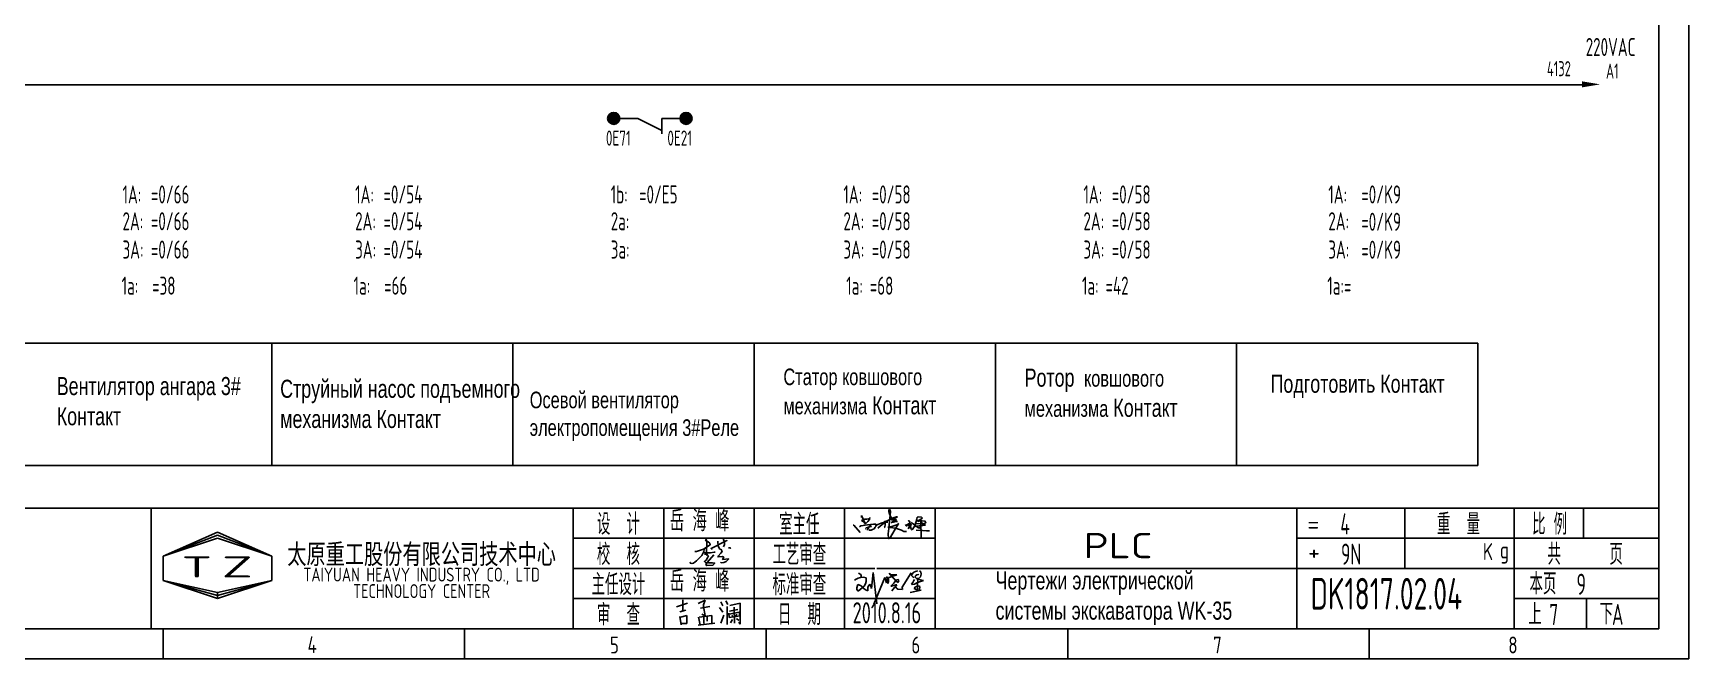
# Model space of a CAD drawing. Extents: x 590 to 9605, y -3741 to 975.
# Drawn here: x 4838.6 to 5113.2, y -1946.5 to -1842.8 of the extents above; entities that cross this region are included whole.
import ezdxf
from ezdxf.enums import TextEntityAlignment as Align

# ---------------------------------------------------------------- set-up
doc = ezdxf.new("R2010")
doc.units = 0
doc.header["$LTSCALE"] = 2
doc.header["$MEASUREMENT"] = 0
for name, pattern in [('DASHED2', [0.375, 0.25, -0.125]), ('DIVIDE', [1.25, 0.5, -0.25, 0, -0.25, 0, -0.25]), ('HIDDEN', [0.375, 0.25, -0.125])]:
    doc.linetypes.add(name, pattern=pattern)
doc.layers.get('0').update_dxf_attribs({"linetype": 'CONTINUOUS'})
for name, color, linetype in [('11', 3, 'CONTINUOUS'), ('CONTINUOUS', 7, 'CONTINUOUS'), ('DIVIDE', 1, 'DIVIDE')]:
    doc.layers.add(name, color=color, linetype=linetype)
doc.styles.add('ROMAN', font='ROMANC.shx', dxfattribs={"width": 0.7, "height": 0.7})
doc.styles.get("Standard").update_dxf_attribs({"font": 'isocp.shx', "width": 0.707, "bigfont": 'dfst.shx'})

# ---------------------------------------------------------------- blocks, each defined once
blk = doc.blocks.new('A$C5BE500A0')
for p, q in [((15.3, 41.2), (22.2, 26.1)), ((15.3, 40.1), (15.3, 41.2)), ((15.4, 37.7), (15.3, 40.1)), ((15.4, 32.4), (21, 34.6)), ((15.5, 31.8), (15.4, 32.4)), ((19.1, 30.1), (15.5, 31.8)), ((22.2, 26.1), (19.1, 30.1)), ((21, 34.6), (24.5, 35.1)), ((24.5, 35.1), (28.2, 35.6)), ((26.8, 30.7), (25.3, 29.5)), ((29.4, 34), (26.8, 30.7)), ((28.2, 35.6), (30.2, 36.8)), ((30.2, 38), (29.4, 34)), ((30.2, 36.8), (30.2, 38)), ((54.4, 27.2), (59.1, 30.4)), ((56.7, 31.7), (57.4, 29.6)), ((59.1, 30.4), (64.7, 33.7)), ((64.4, 48.9), (64.5, 51.6)), ((65.3, 44.3), (64.4, 48.9)), ((64.5, 51.6), (65.9, 52.2)), ((67.1, 48.5), (64.5, 17.9)), ((64.7, 33.7), (72, 37.3)), ((67.5, 39.5), (65.3, 44.3)), ((65.9, 52.2), (66.5, 51.5)), ((66.5, 51.5), (67.1, 48.5)), ((70.3, 36.3), (67.5, 39.5)), ((72, 30.5), (69.3, 29)), ((69.9, 34.1), (69.7, 33.3)), ((69.7, 33.3), (71.9, 33.6)), ((74.6, 36.5), (69.9, 34.1)), ((73.8, 32.8), (70.3, 36.3)), ((71.9, 33.6), (75.3, 34.2)), ((72, 37.3), (77.8, 39)), ((74.8, 31.8), (72, 30.5)), ((72.6, 29.4), (78.2, 30.4)), ((77.7, 30.8), (73.8, 32.8)), ((79.7, 39.2), (74.6, 36.5)), ((76.7, 32.6), (74.8, 31.8)), ((75.3, 34.2), (77, 34.5)), ((77.7, 33.5), (76.7, 32.6)), ((77, 34.5), (78, 34.1)), ((78, 34.1), (77.7, 33.5)), ((80.1, 30.5), (77.7, 30.8)), ((77.8, 39), (79.7, 39.2)), ((78.2, 30.4), (80.1, 30.5)), ((99, 31.4), (100.1, 32)), ((100.1, 32), (101.1, 31.6)), ((101.1, 31.6), (102.1, 30.6)), ((102.1, 30.6), (102.1, 27.7)), ((110.9, 22.6), (113.3, 30.9)), ((112.9, 30.9), (112.3, 30.9)), ((117.4, 32.7), (112.9, 30.9)), ((113.3, 30.9), (114.4, 35)), ((114.4, 35), (115.4, 38.4)), ((115.4, 38.4), (118.1, 38.8)), ((116.7, 30.8), (120.9, 31.8)), ((122.1, 34.8), (117.4, 32.7)), ((118.1, 38.8), (123.3, 38.3)), ((120.9, 31.8), (124.1, 32)), ((121.7, 31.5), (122.2, 1.9)), ((123, 28.1), (121.7, 31.5)), ((124.7, 36.8), (122.1, 34.8)), ((123.3, 38.3), (124.7, 36.8)), ((124.1, 32), (129.1, 31.3)), ((129.1, 31.3), (130.7, 30.3)), ((130.7, 30.3), (130.2, 28.3)), ((0, 24.1), (1.5, 23.9)), ((1.5, 23.9), (12.6, 10.8)), ((11.6, 21), (13.8, 22.8)), ((13.8, 22.8), (17.9, 23.5)), ((17.9, 23.5), (26, 24.9)), ((22.6, 18.1), (23.6, 19.3)), ((23.7, 17.3), (22.6, 18.1)), ((23.3, 27.9), (23.1, 27.8)), ((25.3, 29.5), (23.3, 27.9)), ((23.6, 19.3), (25.8, 19.9)), ((26.1, 16.2), (24.9, 15)), ((25.8, 19.9), (29.2, 20.8)), ((26, 24.9), (36.8, 26.1)), ((28.4, 20), (26.1, 16.2)), ((29.4, 15.2), (28.2, 15.7)), ((29.5, 22.1), (28.4, 20)), ((29.2, 20.8), (33, 21.4)), ((32.4, 15.1), (29.4, 15.2)), ((30.2, 22.7), (29.5, 22.1)), ((31.6, 22.6), (30.2, 22.7)), ((32.8, 22.1), (31.6, 22.6)), ((35, 16.2), (32.4, 15.1)), ((33, 21.4), (32.8, 22.1)), ((37.6, 17.7), (35, 16.2)), ((36.8, 26.1), (40.9, 26)), ((39.7, 20.3), (37.6, 17.7)), ((40.8, 21.6), (39.7, 20.3)), ((40.2, 22.8), (44.3, 25.4)), ((41.7, 24.4), (40.8, 21.6)), ((40.9, 26), (41.7, 24.4)), ((44.3, 25.4), (50.6, 27.7)), ((44.7, 18.7), (49.1, 22.6)), ((49.1, 22.6), (54.4, 27.2)), ((50.6, 27.7), (56.2, 29.3)), ((56.8, 20.6), (55.9, 19.6)), ((56.2, 29.3), (60.8, 29.6)), ((57.6, 25), (56.8, 20.6)), ((57.4, 29.6), (57.6, 25)), ((60.8, 29.6), (62.2, 29.2)), ((66.6, 21), (62.5, 20.6)), ((62.5, 20.6), (75.7, 18.4)), ((64.5, 17.9), (63.3, 8.5)), ((63.3, 8.5), (63.5, 0.1)), ((63.5, 0.1), (64.3, 0)), ((64.3, 0), (67.5, 2.5)), ((69.8, 21.4), (66.6, 21)), ((67.5, 2.5), (73.8, 13.7)), ((68.3, 28.6), (72.6, 29.4)), ((69.3, 29), (68.3, 28.6)), ((76.7, 24.1), (69.8, 21.4)), ((73.8, 13.7), (77.7, 20)), ((75.7, 18.4), (81.9, 16.6)), ((79.9, 25.4), (76.7, 24.1)), ((77.7, 20), (81.2, 25.6)), ((82.1, 26.9), (79.9, 25.4)), ((81.2, 25.6), (82.1, 26.9)), ((81.9, 16.6), (87.3, 14.8)), ((87.3, 14.8), (91.3, 12.9)), ((91.3, 12.9), (94.8, 12.6)), ((94.5, 25.2), (94.9, 23.9)), ((94.8, 12.6), (95.8, 12.8)), ((94.9, 23.9), (95.3, 23)), ((95.3, 23), (95.8, 22.8)), ((95.8, 22.8), (97, 23.3)), ((97, 23.3), (97.8, 25.3)), ((98.5, 23.8), (97.4, 25.9)), ((97.8, 25.3), (100.8, 27)), ((101.1, 23.3), (98.5, 23.8)), ((100.7, 21.1), (99.2, 17.4)), ((99.2, 17.4), (101.9, 20.9)), ((102.1, 27.7), (100.7, 21.1)), ((100.8, 27), (103.5, 26.5)), ((103.3, 23.7), (101.1, 23.3)), ((101.9, 20.9), (103.1, 21.8)), ((103.1, 21.8), (103.7, 20.1)), ((104.7, 23.9), (103.3, 23.7)), ((103.5, 26.5), (104.5, 25.2)), ((103.7, 20.1), (103.9, 18.5)), ((103.9, 18.5), (105, 16.1)), ((104.2, 28.7), (108.3, 26.3)), ((104.5, 25.2), (104.7, 23.9)), ((105, 16.1), (106.4, 15.7)), ((106.4, 15.7), (107.7, 17.3)), ((107.7, 17.3), (110.9, 22.6)), ((108.3, 26.3), (115.7, 20.2)), ((111.7, 21.6), (125.7, 23.5)), ((115.4, 22.1), (111.7, 21.6)), ((112.9, 26.9), (127.4, 26.5)), ((124.7, 26.6), (112.9, 26.9)), ((113.4, 15.2), (124.8, 14.7)), ((122.5, 23.3), (115.4, 22.1)), ((115.7, 20.2), (118.5, 18.9)), ((118.5, 18.9), (120.8, 19.6)), ((120.8, 19.6), (121.1, 20.7)), ((126.4, 24.6), (122.5, 23.3)), ((128.2, 25.5), (123, 28.1)), ((128.1, 26.7), (124.7, 26.6)), ((124.8, 14.7), (132, 14.1)), ((125.7, 23.5), (130.1, 23.8)), ((127.4, 26.5), (126.4, 24.6)), ((130.2, 28.3), (128.1, 26.7)), ((130.5, 24.3), (128.2, 25.5)), ((130.1, 23.8), (130.5, 24.3)), ((132, 14.1), (137.3, 13.6))]:
    blk.add_line(p, q)
blk = doc.blocks.new('lf')
for points in [[(409.4, 317.6), (411.9, 317.6), (420.7, 320.5), (429.4, 326.1), (429, 328.4), (426.7, 330.1), (424.2, 331.3), (423.4, 332.6), (424.4, 333.4), (425, 330.7), (425, 327.4), (425, 324.7), (424.8, 321.8), (424.8, 320.3), (424.8, 318.7), (425, 314.7), (425, 313), (424.8, 313)], [(432.1, 320.3), (430.6, 321.6), (450.9, 331.7), (450.9, 332.2)], [(439.5, 330.9), (440, 324.5), (442, 320.7)], [(446.2, 333.8), (448.1, 330.5), (448.1, 326.7), (446.6, 323.8)], [(453.4, 322.4), (454.9, 322.2), (455.7, 321.8), (456.1, 321.6), (456.3, 321.4)], [(421.5, 320.1), (421.3, 317.6), (420, 315.1), (418.6, 312.6), (416.7, 310.5), (414.9, 308.5), (411.9, 305.6), (410.1, 304.1), (408, 302.6), (406.1, 302), (403.6, 302.6), (403.6, 303.5), (403.9, 303.5)], [(421.3, 316.2), (424.8, 315.9), (427.1, 316), (429.8, 316), (434.8, 316.8), (436, 316.8)], [(421.9, 314.1), (423.8, 314.1), (425.4, 313.7), (426, 313), (426.9, 312), (427.1, 312), (426.5, 310.5), (426.1, 309.5), (424.2, 306.6), (423.1, 305.4), (422.1, 304.5), (423.2, 303.3), (427.3, 303.1), (429.8, 303.1), (432.3, 302.9), (435.4, 302.7), (433.1, 299.9), (424.6, 299.5), (424, 300.4), (425.6, 303.3), (434.3, 313.5)], [(441.8, 320.7), (443.7, 320.1), (444.9, 317.6), (443.1, 315.5), (439.7, 311.8), (439.8, 310.6), (445.4, 311.2), (447, 310.3), (445.6, 307.4), (453.6, 308), (450.3, 304.7), (447, 303.3), (443.7, 303.1), (442.9, 303.7)]]:
    blk.add_lwpolyline(points)

msp = doc.modelspace()

# ---------------------------------------------------------------- hatches: boundary and pattern name
at = {"linetype": 'HIDDEN'}
h = msp.add_hatch(color=0, dxfattribs=at)
edge = h.paths.add_edge_path()
edge.add_arc((4934.9, -1856.89), 1, 0, 360)
h = msp.add_hatch(color=0, dxfattribs=at)
edge = h.paths.add_edge_path()
edge.add_arc((4946.9, -1856.89), 1, 0, 360)

# ---------------------------------------------------------------- linework, layer by layer
at = {"color": 6}
for p, q in [((4758.19, -1894.17), (5078.19, -1894.17)), ((4878.19, -1914.43), (4878.19, -1894.17)), ((4918.19, -1914.43), (4918.19, -1894.17)), ((4958.19, -1914.43), (4958.19, -1894.17)), ((4998.19, -1914.43), (4998.19, -1894.17)), ((5038.19, -1914.43), (5038.19, -1894.17)), ((5078.19, -1914.43), (5078.19, -1894.17)), ((4878.19, -1914.43), (4878.19, -1897.24)), ((4918.19, -1914.43), (4918.19, -1897.24)), ((4958.19, -1914.43), (4958.19, -1897.24)), ((4998.19, -1914.43), (4998.19, -1897.24)), ((5038.19, -1914.43), (5038.19, -1897.24)), ((5078.19, -1914.43), (4758.19, -1914.43))]:
    msp.add_line(p, q, dxfattribs=at)
for p, q in [((4988.19, -1931.5), (5048.19, -1931.5)), ((4945.33, -1937.9), (4947.15, -1937.25)), ((4946.35, -1936.72), (4946.35, -1938.54)), ((4948.89, -1937.3), (4950.06, -1936.78)), ((4948.89, -1937.3), (4948.89, -1937.3)), ((4949.28, -1938.08), (4950.84, -1937.82)), ((4950.06, -1936.78), (4949.8, -1937.56)), ((4949.8, -1937.56), (4949.8, -1937.82)), ((4949.8, -1937.82), (4950.06, -1939.37)), ((4952.47, -1938.01), (4953.02, -1938.74)), ((4952.66, -1937.07), (4953.02, -1937.71)), ((4953.48, -1936.86), (4953.84, -1937.5)), ((4953.72, -1937.8), (4953.72, -1940.8)), ((4954.08, -1938.59), (4955.51, -1938.29)), ((4954.17, -1937.65), (4955.87, -1937.29)), ((4954.87, -1937.95), (4954.96, -1940.56)), ((4955.87, -1937.29), (4955.9, -1937.29)), ((4955.9, -1937.29), (4955.9, -1940.74)), ((4945.85, -1938.68), (4946.89, -1938.42)), ((4945.85, -1939.45), (4946.11, -1940.88)), ((4945.98, -1939.58), (4947.02, -1939.32)), ((4947.02, -1940.62), (4945.98, -1940.62)), ((4946.11, -1938.42), (4946.11, -1938.42)), ((4947.02, -1939.32), (4947.02, -1940.62)), ((4948.9, -1940.93), (4951.66, -1940.56)), ((4948.96, -1939.58), (4949.22, -1940.88)), ((4949.09, -1939.58), (4951.17, -1939.32)), ((4950.06, -1939.37), (4949.54, -1939.11)), ((4949.87, -1939.58), (4949.87, -1940.62)), ((4950.39, -1939.45), (4950.39, -1940.23)), ((4951.17, -1939.32), (4951.17, -1940.75)), ((4952.66, -1940.56), (4953.17, -1939.23)), ((4954.02, -1938.95), (4954.05, -1939.65)), ((4955.72, -1938.74), (4954.05, -1939.07)), ((4954.05, -1939.65), (4955.84, -1939.35)), ((4954.61, -1939.99), (4954.27, -1940.5)), ((4954.48, -1939.26), (4954.66, -1939.41)), ((4955.3, -1939.07), (4955.11, -1939.41)), ((4955.29, -1939.82), (4955.63, -1940.16)), ((4955.9, -1940.74), (4955.63, -1940.44)), ((4955.84, -1939.35), (4955.72, -1938.74))]:
    msp.add_line(p, q)
at = {"layer": 'CONTINUOUS', "color": 3}
for p, q in [((5113.19, -1946.5), (5113.19, -1649.5)), ((4693.19, -1946.5), (5113.19, -1946.5))]:
    msp.add_line(p, q, dxfattribs=at)
at = {"layer": 'CONTINUOUS'}
for p, q in [((5108.19, -1941.5), (5108.19, -1669.5)), ((4730.69, -1851.3), (5096.94, -1851.3)), ((4946.9, -1856.89), (4942.9, -1856.89)), ((5095.69, -1921.5), (5095.69, -1926.5)), ((4975.51, -1932.31), (4975.87, -1932.51)), ((4975.51, -1932.31), (4975.87, -1932.51)), ((4975.51, -1932.31), (4975.87, -1932.51)), ((4975.51, -1932.31), (4975.87, -1932.51)), ((4975.87, -1932.51), (4975.92, -1932.67)), ((4975.87, -1932.51), (4975.92, -1932.67)), ((4975.87, -1932.51), (4975.92, -1932.67)), ((4975.87, -1932.51), (4975.92, -1932.67)), ((4975.92, -1932.67), (4975.92, -1932.97)), ((4975.92, -1932.67), (4975.92, -1932.97)), ((4975.92, -1932.67), (4975.92, -1932.97)), ((4975.92, -1932.67), (4975.92, -1932.97)), ((4977.66, -1934.81), (4977.91, -1932.16)), ((4977.66, -1934.81), (4977.91, -1932.16)), ((4977.66, -1934.81), (4977.91, -1932.16)), ((4977.66, -1934.81), (4977.91, -1932.16)), ((4977.91, -1932.16), (4978.52, -1937.35)), ((4977.91, -1932.16), (4978.52, -1937.35)), ((4977.91, -1932.16), (4978.52, -1937.35)), ((4977.91, -1932.16), (4978.52, -1937.35)), ((4980.56, -1932.3), (4981.7, -1933.58)), ((4980.74, -1932.52), (4980.56, -1932.3)), ((4980.56, -1932.3), (4981.7, -1933.58)), ((4980.74, -1932.52), (4980.56, -1932.3)), ((4980.56, -1932.3), (4981.7, -1933.58)), ((4980.74, -1932.52), (4980.56, -1932.3)), ((4980.56, -1932.3), (4981.7, -1933.58)), ((4980.74, -1932.52), (4980.56, -1932.3)), ((4980.6, -1933.03), (4981, -1932.85)), ((4980.6, -1933.03), (4981, -1932.85)), ((4980.6, -1933.03), (4981, -1932.85)), ((4980.6, -1933.03), (4981, -1932.85)), ((4981.84, -1932.59), (4980.74, -1932.52)), ((4981.84, -1932.59), (4980.74, -1932.52)), ((4981.84, -1932.59), (4980.74, -1932.52)), ((4981.84, -1932.59), (4980.74, -1932.52)), ((4981, -1932.85), (4981.51, -1932.7)), ((4981, -1932.85), (4981.51, -1932.7)), ((4981, -1932.85), (4981.51, -1932.7)), ((4981, -1932.85), (4981.51, -1932.7)), ((4981.51, -1932.7), (4981.84, -1932.59)), ((4981.51, -1932.7), (4981.84, -1932.59)), ((4981.51, -1932.7), (4981.84, -1932.59)), ((4981.51, -1932.7), (4981.84, -1932.59)), ((4982.72, -1934.6), (4984.22, -1932.22)), ((4982.72, -1934.6), (4984.22, -1932.22)), ((4982.72, -1934.6), (4984.22, -1932.22)), ((4982.72, -1934.6), (4984.22, -1932.22)), ((4984.21, -1932.29), (4984.34, -1932.71)), ((4984.21, -1932.29), (4984.34, -1932.71)), ((4984.21, -1932.29), (4984.34, -1932.71)), ((4984.21, -1932.29), (4984.34, -1932.71)), ((4984.31, -1932.55), (4984.67, -1932.12)), ((4984.31, -1932.55), (4984.67, -1932.12)), ((4984.31, -1932.55), (4984.67, -1932.12)), ((4984.31, -1932.55), (4984.67, -1932.12)), ((4984.34, -1932.71), (4984.57, -1932.97)), ((4984.34, -1932.71), (4984.57, -1932.97)), ((4984.34, -1932.71), (4984.57, -1932.97)), ((4984.34, -1932.71), (4984.57, -1932.97)), ((4984.67, -1932.12), (4984.96, -1932.03)), ((4984.67, -1932.12), (4984.96, -1932.03)), ((4984.67, -1932.12), (4984.96, -1932.03)), ((4984.67, -1932.12), (4984.96, -1932.03)), ((4984.9, -1932.97), (4984.96, -1932.74)), ((4984.9, -1932.97), (4984.96, -1932.74)), ((4984.9, -1932.97), (4984.96, -1932.74)), ((4984.9, -1932.97), (4984.96, -1932.74)), ((4984.96, -1932.03), (4985.35, -1931.93)), ((4984.96, -1932.03), (4985.35, -1931.93)), ((4984.96, -1932.03), (4985.35, -1931.93)), ((4984.96, -1932.03), (4985.35, -1931.93)), ((4984.96, -1932.74), (4985.16, -1932.58)), ((4984.96, -1932.74), (4985.16, -1932.58)), ((4984.96, -1932.74), (4985.16, -1932.58)), ((4984.96, -1932.74), (4985.16, -1932.58)), ((4985.16, -1932.58), (4985.42, -1932.52)), ((4985.16, -1932.58), (4985.42, -1932.52)), ((4985.16, -1932.58), (4985.42, -1932.52)), ((4985.16, -1932.58), (4985.42, -1932.52)), ((4985.42, -1932.52), (4985.52, -1932.48)), ((4985.42, -1932.52), (4985.52, -1932.48)), ((4985.42, -1932.52), (4985.52, -1932.48)), ((4985.42, -1932.52), (4985.52, -1932.48)), ((4985.61, -1931.93), (4985.84, -1932.06)), ((4985.61, -1931.93), (4985.84, -1932.06)), ((4985.61, -1931.93), (4985.84, -1932.06)), ((4985.61, -1931.93), (4985.84, -1932.06)), ((4985.88, -1932.45), (4985.78, -1932.91)), ((4985.88, -1932.45), (4985.78, -1932.91)), ((4985.88, -1932.45), (4985.78, -1932.91)), ((4985.88, -1932.45), (4985.78, -1932.91)), ((4985.84, -1932.06), (4985.88, -1932.45)), ((4985.84, -1932.06), (4985.88, -1932.45)), ((4985.84, -1932.06), (4985.88, -1932.45)), ((4985.84, -1932.06), (4985.88, -1932.45)), ((4974.85, -1933.48), (4975.1, -1933.28)), ((4974.85, -1933.48), (4975.1, -1933.28)), ((4974.85, -1933.48), (4975.1, -1933.28)), ((4974.85, -1933.48), (4975.1, -1933.28)), ((4975.1, -1933.28), (4975.46, -1933.12)), ((4975.1, -1933.28), (4975.46, -1933.12)), ((4975.1, -1933.28), (4975.46, -1933.12)), ((4975.1, -1933.28), (4975.46, -1933.12)), ((4975.21, -1934.7), (4975.31, -1934.35)), ((4975.21, -1934.7), (4975.31, -1934.35)), ((4975.21, -1934.7), (4975.31, -1934.35)), ((4975.21, -1934.7), (4975.31, -1934.35)), ((4975.21, -1935.01), (4975.21, -1934.7)), ((4975.21, -1935.01), (4975.21, -1934.7)), ((4975.21, -1935.01), (4975.21, -1934.7)), ((4975.21, -1935.01), (4975.21, -1934.7)), ((4975.46, -1935.27), (4975.21, -1935.01)), ((4975.46, -1935.27), (4975.21, -1935.01)), ((4975.46, -1935.27), (4975.21, -1935.01)), ((4975.46, -1935.27), (4975.21, -1935.01)), ((4975.31, -1934.35), (4975.36, -1934.19)), ((4975.31, -1934.35), (4975.36, -1934.19)), ((4975.31, -1934.35), (4975.36, -1934.19)), ((4975.31, -1934.35), (4975.36, -1934.19)), ((4975.36, -1934.19), (4975.56, -1934.25)), ((4975.36, -1934.19), (4975.56, -1934.25)), ((4975.36, -1934.19), (4975.56, -1934.25)), ((4975.36, -1934.19), (4975.56, -1934.25)), ((4975.46, -1933.12), (4975.82, -1933.02)), ((4975.46, -1933.12), (4975.82, -1933.02)), ((4975.46, -1933.12), (4975.82, -1933.02)), ((4975.46, -1933.12), (4975.82, -1933.02)), ((4976.12, -1934.7), (4975.46, -1935.27)), ((4976.12, -1934.7), (4975.46, -1935.27)), ((4976.12, -1934.7), (4975.46, -1935.27)), ((4976.12, -1934.7), (4975.46, -1935.27)), ((4975.56, -1934.25), (4975.92, -1934.4)), ((4975.56, -1934.25), (4975.92, -1934.4)), ((4975.56, -1934.25), (4975.92, -1934.4)), ((4975.56, -1934.25), (4975.92, -1934.4)), ((4975.82, -1933.02), (4976.33, -1932.97)), ((4975.82, -1933.02), (4976.33, -1932.97)), ((4975.82, -1933.02), (4976.33, -1932.97)), ((4975.82, -1933.02), (4976.33, -1932.97)), ((4975.92, -1934.4), (4976.28, -1934.76)), ((4975.92, -1934.4), (4976.28, -1934.76)), ((4975.92, -1934.4), (4976.28, -1934.76)), ((4975.92, -1934.4), (4976.28, -1934.76)), ((4976.43, -1934.45), (4976.12, -1934.7)), ((4976.43, -1934.45), (4976.12, -1934.7)), ((4976.43, -1934.45), (4976.12, -1934.7)), ((4976.43, -1934.45), (4976.12, -1934.7)), ((4976.28, -1934.76), (4976.58, -1935.01)), ((4976.28, -1934.76), (4976.58, -1935.01)), ((4976.28, -1934.76), (4976.58, -1935.01)), ((4976.28, -1934.76), (4976.58, -1935.01)), ((4976.33, -1932.97), (4976.74, -1933.07)), ((4976.33, -1932.97), (4976.74, -1933.07)), ((4976.33, -1932.97), (4976.74, -1933.07)), ((4976.33, -1932.97), (4976.74, -1933.07)), ((4976.63, -1934.04), (4976.43, -1934.45)), ((4976.63, -1934.04), (4976.43, -1934.45)), ((4976.63, -1934.04), (4976.43, -1934.45)), ((4976.63, -1934.04), (4976.43, -1934.45)), ((4976.58, -1935.01), (4976.74, -1935.11)), ((4976.58, -1935.01), (4976.74, -1935.11)), ((4976.58, -1935.01), (4976.74, -1935.11)), ((4976.58, -1935.01), (4976.74, -1935.11)), ((4976.74, -1933.68), (4976.63, -1934.04)), ((4976.74, -1933.68), (4976.63, -1934.04)), ((4976.74, -1933.68), (4976.63, -1934.04)), ((4976.74, -1933.68), (4976.63, -1934.04)), ((4976.74, -1933.07), (4976.74, -1933.28)), ((4976.74, -1933.07), (4976.74, -1933.28)), ((4976.74, -1933.07), (4976.74, -1933.28)), ((4976.74, -1933.07), (4976.74, -1933.28)), ((4976.74, -1933.28), (4976.74, -1933.68)), ((4976.74, -1933.28), (4976.74, -1933.68)), ((4976.74, -1933.28), (4976.74, -1933.68)), ((4976.74, -1933.28), (4976.74, -1933.68)), ((4976.74, -1935.11), (4977.04, -1935.21)), ((4976.74, -1935.11), (4977.04, -1935.21)), ((4976.74, -1935.11), (4977.04, -1935.21)), ((4976.74, -1935.11), (4977.04, -1935.21)), ((4977.04, -1934.6), (4977.2, -1934.35)), ((4977.04, -1934.6), (4977.2, -1934.35)), ((4977.04, -1934.6), (4977.2, -1934.35)), ((4977.04, -1934.6), (4977.2, -1934.35)), ((4977.04, -1935.21), (4977.04, -1934.6)), ((4977.04, -1935.21), (4977.04, -1934.6)), ((4977.04, -1935.21), (4977.04, -1934.6)), ((4977.04, -1935.21), (4977.04, -1934.6)), ((4977.2, -1934.35), (4977.4, -1934.14)), ((4977.2, -1934.35), (4977.4, -1934.14)), ((4977.2, -1934.35), (4977.4, -1934.14)), ((4977.2, -1934.35), (4977.4, -1934.14)), ((4977.4, -1934.14), (4977.45, -1934.25)), ((4977.4, -1934.14), (4977.45, -1934.25)), ((4977.4, -1934.14), (4977.45, -1934.25)), ((4977.4, -1934.14), (4977.45, -1934.25)), ((4977.45, -1934.25), (4977.6, -1934.6)), ((4977.45, -1934.25), (4977.6, -1934.6)), ((4977.45, -1934.25), (4977.6, -1934.6)), ((4977.45, -1934.25), (4977.6, -1934.6)), ((4977.6, -1934.6), (4977.6, -1934.7)), ((4977.6, -1934.6), (4977.6, -1934.7)), ((4977.6, -1934.6), (4977.6, -1934.7)), ((4977.6, -1934.6), (4977.6, -1934.7)), ((4977.6, -1934.7), (4977.66, -1934.81)), ((4977.6, -1934.7), (4977.66, -1934.81)), ((4977.6, -1934.7), (4977.66, -1934.81)), ((4977.6, -1934.7), (4977.66, -1934.81)), ((4978.06, -1937.41), (4979.85, -1932.99)), ((4978.06, -1937.41), (4979.85, -1932.99)), ((4978.06, -1937.41), (4979.85, -1932.99)), ((4978.06, -1937.41), (4979.85, -1932.99)), ((4979.9, -1933.07), (4980.01, -1933.55)), ((4979.9, -1933.07), (4980.01, -1933.55)), ((4979.9, -1933.07), (4980.01, -1933.55)), ((4979.9, -1933.07), (4980.01, -1933.55)), ((4980.01, -1933.07), (4980.15, -1932.96)), ((4980.01, -1933.07), (4980.15, -1932.96)), ((4980.01, -1933.07), (4980.15, -1932.96)), ((4980.01, -1933.07), (4980.15, -1932.96)), ((4980.12, -1933.88), (4980.01, -1933.07)), ((4980.12, -1933.88), (4980.01, -1933.07)), ((4980.12, -1933.88), (4980.01, -1933.07)), ((4980.12, -1933.88), (4980.01, -1933.07)), ((4980.01, -1933.55), (4980.12, -1933.88)), ((4980.01, -1933.55), (4980.12, -1933.88)), ((4980.01, -1933.55), (4980.12, -1933.88)), ((4980.01, -1933.55), (4980.12, -1933.88)), ((4980.15, -1932.96), (4980.3, -1932.96)), ((4980.15, -1932.96), (4980.3, -1932.96)), ((4980.15, -1932.96), (4980.3, -1932.96)), ((4980.15, -1932.96), (4980.3, -1932.96)), ((4980.23, -1933.66), (4980.26, -1933.4)), ((4980.23, -1933.66), (4980.26, -1933.4)), ((4980.23, -1933.66), (4980.26, -1933.4)), ((4980.23, -1933.66), (4980.26, -1933.4)), ((4980.26, -1933.91), (4980.23, -1933.66)), ((4980.26, -1933.91), (4980.23, -1933.66)), ((4980.26, -1933.91), (4980.23, -1933.66)), ((4980.26, -1933.91), (4980.23, -1933.66)), ((4980.26, -1933.4), (4980.34, -1933.22)), ((4980.26, -1933.4), (4980.34, -1933.22)), ((4980.26, -1933.4), (4980.34, -1933.22)), ((4980.26, -1933.4), (4980.34, -1933.22)), ((4980.37, -1933.99), (4980.26, -1933.91)), ((4980.37, -1933.99), (4980.26, -1933.91)), ((4980.37, -1933.99), (4980.26, -1933.91)), ((4980.37, -1933.99), (4980.26, -1933.91)), ((4980.3, -1932.96), (4980.45, -1933.29)), ((4980.3, -1932.96), (4980.45, -1933.29)), ((4980.3, -1932.96), (4980.45, -1933.29)), ((4980.3, -1932.96), (4980.45, -1933.29)), ((4980.34, -1933.22), (4980.6, -1933.03)), ((4980.34, -1933.22), (4980.6, -1933.03)), ((4980.34, -1933.22), (4980.6, -1933.03)), ((4980.34, -1933.22), (4980.6, -1933.03)), ((4980.45, -1933.66), (4980.37, -1933.99)), ((4980.45, -1933.66), (4980.37, -1933.99)), ((4980.45, -1933.66), (4980.37, -1933.99)), ((4980.45, -1933.66), (4980.37, -1933.99)), ((4980.45, -1933.29), (4980.45, -1933.66)), ((4980.45, -1933.29), (4980.45, -1933.66)), ((4980.45, -1933.29), (4980.45, -1933.66)), ((4980.45, -1933.29), (4980.45, -1933.66)), ((4981.07, -1934.24), (4980.85, -1934.46)), ((4981.07, -1934.24), (4980.85, -1934.46)), ((4981.07, -1934.24), (4980.85, -1934.46)), ((4981.07, -1934.24), (4980.85, -1934.46)), ((4980.85, -1934.46), (4980.96, -1934.43)), ((4980.85, -1934.46), (4980.96, -1934.43)), ((4980.85, -1934.46), (4980.96, -1934.43)), ((4980.85, -1934.46), (4980.96, -1934.43)), ((4980.96, -1934.43), (4981.66, -1934.21)), ((4980.96, -1934.43), (4981.66, -1934.21)), ((4980.96, -1934.43), (4981.66, -1934.21)), ((4980.96, -1934.43), (4981.66, -1934.21)), ((4981.04, -1935.23), (4981.62, -1934.54)), ((4981.04, -1935.23), (4981.62, -1934.54)), ((4981.04, -1935.23), (4981.62, -1934.54)), ((4981.04, -1935.23), (4981.62, -1934.54)), ((4981.48, -1934.68), (4981.04, -1935.23)), ((4981.48, -1934.68), (4981.04, -1935.23)), ((4981.48, -1934.68), (4981.04, -1935.23)), ((4981.48, -1934.68), (4981.04, -1935.23)), ((4981.37, -1933.95), (4981.07, -1934.24)), ((4981.37, -1933.95), (4981.07, -1934.24)), ((4981.37, -1933.95), (4981.07, -1934.24)), ((4981.37, -1933.95), (4981.07, -1934.24)), ((4981.81, -1933.4), (4981.37, -1933.95)), ((4981.81, -1933.4), (4981.37, -1933.95)), ((4981.81, -1933.4), (4981.37, -1933.95)), ((4981.81, -1933.4), (4981.37, -1933.95)), ((4981.84, -1934.24), (4981.48, -1934.68)), ((4981.84, -1934.24), (4981.48, -1934.68)), ((4981.84, -1934.24), (4981.48, -1934.68)), ((4981.84, -1934.24), (4981.48, -1934.68)), ((4981.62, -1934.54), (4981.7, -1934.54)), ((4981.62, -1934.54), (4981.7, -1934.54)), ((4981.62, -1934.54), (4981.7, -1934.54)), ((4981.62, -1934.54), (4981.7, -1934.54)), ((4981.66, -1934.21), (4981.81, -1934.24)), ((4981.66, -1934.21), (4981.81, -1934.24)), ((4981.66, -1934.21), (4981.81, -1934.24)), ((4981.66, -1934.21), (4981.81, -1934.24)), ((4981.7, -1933.58), (4982.03, -1933.84)), ((4981.7, -1933.58), (4982.03, -1933.84)), ((4981.7, -1933.58), (4982.03, -1933.84)), ((4981.7, -1933.58), (4982.03, -1933.84)), ((4981.7, -1934.54), (4981.81, -1934.79)), ((4981.7, -1934.54), (4981.81, -1934.79)), ((4981.7, -1934.54), (4981.81, -1934.79)), ((4981.7, -1934.54), (4981.81, -1934.79)), ((4982.06, -1933.33), (4981.81, -1933.4)), ((4982.06, -1933.33), (4981.81, -1933.4)), ((4982.06, -1933.33), (4981.81, -1933.4)), ((4982.06, -1933.33), (4981.81, -1933.4)), ((4981.81, -1934.24), (4981.84, -1934.24)), ((4981.81, -1934.24), (4981.84, -1934.24)), ((4981.81, -1934.24), (4981.84, -1934.24)), ((4981.81, -1934.24), (4981.84, -1934.24)), ((4981.81, -1934.79), (4981.99, -1934.94)), ((4981.81, -1934.79), (4981.99, -1934.94)), ((4981.81, -1934.79), (4981.99, -1934.94)), ((4981.81, -1934.79), (4981.99, -1934.94)), ((4981.99, -1934.94), (4982.76, -1935.01)), ((4981.99, -1934.94), (4982.76, -1935.01)), ((4981.99, -1934.94), (4982.76, -1935.01)), ((4981.99, -1934.94), (4982.76, -1935.01)), ((4982.03, -1933.84), (4982.18, -1933.58)), ((4982.03, -1933.84), (4982.18, -1933.58)), ((4982.03, -1933.84), (4982.18, -1933.58)), ((4982.03, -1933.84), (4982.18, -1933.58)), ((4982.18, -1933.58), (4982.06, -1933.33)), ((4982.18, -1933.58), (4982.06, -1933.33)), ((4982.18, -1933.58), (4982.06, -1933.33)), ((4982.18, -1933.58), (4982.06, -1933.33)), ((4982.78, -1935.01), (4982.72, -1934.6)), ((4982.78, -1935.01), (4982.72, -1934.6)), ((4982.78, -1935.01), (4982.72, -1934.6)), ((4982.78, -1935.01), (4982.72, -1934.6)), ((4984.05, -1935.52), (4985.91, -1935.13)), ((4984.05, -1935.52), (4985.91, -1935.13)), ((4984.05, -1935.52), (4985.91, -1935.13)), ((4984.05, -1935.52), (4985.91, -1935.13)), ((4985.39, -1935.22), (4984.05, -1935.52)), ((4985.39, -1935.22), (4984.05, -1935.52)), ((4985.39, -1935.22), (4984.05, -1935.52)), ((4985.39, -1935.22), (4984.05, -1935.52)), ((4984.5, -1933.82), (4984.31, -1934.11)), ((4984.5, -1933.82), (4984.31, -1934.11)), ((4984.5, -1933.82), (4984.31, -1934.11)), ((4984.5, -1933.82), (4984.31, -1934.11)), ((4984.31, -1934.11), (4984.41, -1934.18)), ((4984.31, -1934.11), (4984.41, -1934.18)), ((4984.31, -1934.11), (4984.41, -1934.18)), ((4984.31, -1934.11), (4984.41, -1934.18)), ((4984.41, -1934.18), (4984.77, -1934.11)), ((4984.41, -1934.18), (4984.77, -1934.11)), ((4984.41, -1934.18), (4984.77, -1934.11)), ((4984.41, -1934.18), (4984.77, -1934.11)), ((4984.67, -1933.49), (4984.5, -1933.82)), ((4984.67, -1933.49), (4984.5, -1933.82)), ((4984.67, -1933.49), (4984.5, -1933.82)), ((4984.67, -1933.49), (4984.5, -1933.82)), ((4984.57, -1932.97), (4984.7, -1933.01)), ((4984.57, -1932.97), (4984.7, -1933.01)), ((4984.57, -1932.97), (4984.7, -1933.01)), ((4984.57, -1932.97), (4984.7, -1933.01)), ((4984.77, -1933.36), (4984.67, -1933.49)), ((4984.77, -1933.36), (4984.67, -1933.49)), ((4984.77, -1933.36), (4984.67, -1933.49)), ((4984.77, -1933.36), (4984.67, -1933.49)), ((4984.73, -1934.86), (4984.96, -1934.57)), ((4984.73, -1934.86), (4984.96, -1934.57)), ((4984.73, -1934.86), (4984.96, -1934.57)), ((4984.73, -1934.86), (4984.96, -1934.57)), ((4985.26, -1935.09), (4984.73, -1934.86)), ((4985.26, -1935.09), (4984.73, -1934.86)), ((4985.26, -1935.09), (4984.73, -1934.86)), ((4985.26, -1935.09), (4984.73, -1934.86)), ((4984.77, -1934.11), (4985.29, -1933.85)), ((4984.77, -1934.11), (4985.29, -1933.85)), ((4984.77, -1934.11), (4985.29, -1933.85)), ((4984.77, -1934.11), (4985.29, -1933.85)), ((4985.09, -1933.2), (4984.9, -1932.97)), ((4985.09, -1933.2), (4984.9, -1932.97)), ((4985.09, -1933.2), (4984.9, -1932.97)), ((4985.09, -1933.2), (4984.9, -1932.97)), ((4984.96, -1934.57), (4985.45, -1934.38)), ((4984.96, -1934.57), (4985.45, -1934.38)), ((4984.96, -1934.57), (4985.45, -1934.38)), ((4984.96, -1934.57), (4985.45, -1934.38)), ((4985.52, -1933.17), (4985.09, -1933.2)), ((4985.52, -1933.17), (4985.09, -1933.2)), ((4985.52, -1933.17), (4985.09, -1933.2)), ((4985.52, -1933.17), (4985.09, -1933.2)), ((4985.29, -1934.64), (4985.26, -1935.09)), ((4985.29, -1934.64), (4985.26, -1935.09)), ((4985.29, -1934.64), (4985.26, -1935.09)), ((4985.29, -1934.64), (4985.26, -1935.09)), ((4985.29, -1933.3), (4985.32, -1933.66)), ((4986.27, -1933.49), (4985.29, -1933.3)), ((4985.29, -1933.3), (4985.32, -1933.66)), ((4986.27, -1933.49), (4985.29, -1933.3)), ((4985.29, -1933.3), (4985.32, -1933.66)), ((4986.27, -1933.49), (4985.29, -1933.3)), ((4985.29, -1933.3), (4985.32, -1933.66)), ((4986.27, -1933.49), (4985.29, -1933.3)), ((4985.29, -1933.85), (4985.75, -1933.66)), ((4985.32, -1933.66), (4985.29, -1934.15)), ((4985.29, -1933.85), (4985.75, -1933.66)), ((4985.32, -1933.66), (4985.29, -1934.15)), ((4985.29, -1933.85), (4985.75, -1933.66)), ((4985.32, -1933.66), (4985.29, -1934.15)), ((4985.29, -1933.85), (4985.75, -1933.66)), ((4985.32, -1933.66), (4985.29, -1934.15)), ((4985.29, -1934.15), (4985.29, -1934.64)), ((4985.29, -1934.15), (4985.29, -1934.64)), ((4985.29, -1934.15), (4985.29, -1934.64)), ((4985.29, -1934.15), (4985.29, -1934.64)), ((4985.61, -1935), (4985.39, -1935.22)), ((4985.61, -1935), (4985.39, -1935.22)), ((4985.61, -1935), (4985.39, -1935.22)), ((4985.61, -1935), (4985.39, -1935.22)), ((4985.45, -1934.38), (4985.65, -1934.51)), ((4985.45, -1934.38), (4985.65, -1934.51)), ((4985.45, -1934.38), (4985.65, -1934.51)), ((4985.45, -1934.38), (4985.65, -1934.51)), ((4985.78, -1932.91), (4985.52, -1933.17)), ((4985.78, -1932.91), (4985.52, -1933.17)), ((4985.78, -1932.91), (4985.52, -1933.17)), ((4985.78, -1932.91), (4985.52, -1933.17)), ((4985.65, -1934.51), (4985.61, -1935)), ((4985.65, -1934.51), (4985.61, -1935)), ((4985.65, -1934.51), (4985.61, -1935)), ((4985.65, -1934.51), (4985.61, -1935)), ((4985.75, -1933.66), (4986.27, -1933.49)), ((4985.75, -1933.66), (4986.27, -1933.49)), ((4985.75, -1933.66), (4986.27, -1933.49)), ((4985.75, -1933.66), (4986.27, -1933.49)), ((5096.19, -1941.5), (5096.19, -1936.5)), ((4713.19, -1941.5), (5108.19, -1941.5)), ((4910.19, -1946.5), (4910.19, -1941.5)), ((4928.19, -1941.5), (4988.19, -1941.5))]:
    msp.add_line(p, q, dxfattribs=at)
at = {"layer": 'CONTINUOUS', "color": 7}
for q in [(4934.9, -1856.89), (4942.9, -1858.89)]:
    msp.add_line((4938.9, -1856.89), q, dxfattribs=at)
at = {"layer": 'CONTINUOUS', "ltscale": 2}
msp.add_line((4942.9, -1856.89), (4942.9, -1859.47), dxfattribs=at)
at = {"layer": 'CONTINUOUS', "linetype": 'Continuous'}
for p, q in [((4713.19, -1921.5), (5108.19, -1921.5)), ((4858.19, -1941.5), (4858.19, -1921.5)), ((4928.19, -1941.5), (4928.19, -1921.5)), ((4943.19, -1921.5), (4943.19, -1941.5)), ((4958.19, -1921.5), (4958.19, -1941.5)), ((4973.19, -1921.5), (4973.19, -1941.5)), ((4988.19, -1921.5), (4988.19, -1941.5)), ((5048.19, -1941.5), (5048.19, -1921.5)), ((5066.08, -1921.5), (5066.08, -1931.5)), ((5084.19, -1921.5), (5084.19, -1941.5)), ((4869.19, -1925.5), (4860.19, -1929.5)), ((4869.19, -1926), (4860.19, -1929.5)), ((4860.19, -1929.5), (4869.19, -1926.5)), ((4878.19, -1929.5), (4869.19, -1925.5)), ((4878.19, -1929.5), (4869.19, -1926)), ((4869.19, -1926.5), (4878.19, -1929.5)), ((4928.19, -1926.5), (4978.19, -1926.5)), ((4978.19, -1926.5), (4988.19, -1926.5)), ((4978.19, -1926.5), (4988.19, -1926.5)), ((5048.19, -1926.5), (5108.19, -1926.5)), ((4860.19, -1929.5), (4860.19, -1933.5)), ((4878.19, -1933.5), (4878.19, -1929.5)), ((4928.19, -1931.5), (4978.19, -1931.5)), ((4978.51, -1931.5), (4988.19, -1931.5)), ((5048.19, -1931.5), (5108.19, -1931.5)), ((4860.19, -1933.5), (4869.19, -1936.5)), ((4869.19, -1935.5), (4860.19, -1933.5)), ((4860.19, -1933.5), (4869.19, -1936)), ((4869.19, -1936), (4878.19, -1933.5)), ((4878.19, -1933.5), (4869.19, -1936.5)), ((4869.19, -1935.5), (4878.19, -1933.5)), ((4869.19, -1936.5), (4869.19, -1935.5)), ((4869.19, -1936.5), (4869.19, -1935.5)), ((4928.19, -1936.5), (4978.19, -1936.5)), ((4978.19, -1936.5), (4988.19, -1936.5)), ((5084.19, -1936.5), (5108.19, -1936.5)), ((4860.19, -1946.5), (4860.19, -1941.5)), ((4960.19, -1946.5), (4960.19, -1941.5)), ((5010.19, -1946.5), (5010.19, -1941.5)), ((5060.19, -1946.5), (5060.19, -1941.5))]:
    msp.add_line(p, q, dxfattribs=at)
at = {"layer": 'CONTINUOUS'}
for centre in [(4934.9, -1856.89), (4946.9, -1856.89)]:
    msp.add_circle(centre, 1, dxfattribs=at)
at = {"layer": 'DIVIDE', "color": 6}
msp.add_solid([(5095.47, -1850.75), (5095.47, -1851.75), (5098.47, -1851.25)], dxfattribs=at)

# ---------------------------------------------------------------- block references
for name, p, xscale, yscale, zscale in [('A$C5BE500A0', (4974.6, -1926.55), 0.09216000000242275, 0.09215999999923952, 0.09216000000000003), ('lf', (4895.93, -1969.36), 0.1280000000006112, 0.1279999999999291, 0.128)]:
    msp.add_blockref(name, p, dxfattribs=dict(xscale=xscale, yscale=yscale, zscale=zscale))

# ---------------------------------------------------------------- texts
at = {"width": 1.327551}
msp.add_text('PLC', height=4.2, dxfattribs=at).set_placement((5012.82, -1929.82), (5024.25, -1929.82), align=Align.FIT)
at = {"char_height": 3.5, "attachment_point": 1}
for s, insert, width in [('岳 海 峰', (4944.21, -1921.87), 12.9495), ('岳 海 峰', (4944.21, -1931.87), 12.9495), ('2010.8.16', (4974.51, -1937.11), 12.1142)]:
    msp.add_mtext(s, dxfattribs=dict(at, insert=insert, width=width))
at = {"layer": '11', "width": 0.707}
msp.add_text('DK1817.02.04', height=5.25, dxfattribs=at).set_placement((5050.46, -1938.33))
at = {"layer": 'CONTINUOUS', "color": 1, "width": 0.67}
for s, height, p in [('220VAC', 3, (5096.08, -1846.56)), ('4132', 2.5, (5089.65, -1849.9))]:
    msp.add_text(s, height=height, dxfattribs=at).set_placement(p)
at = {"layer": 'CONTINUOUS', "color": 7, "width": 0.67}
msp.add_text('A1', height=2.5, dxfattribs=at).set_placement((5099.44, -1850.3))
at = {"layer": 'CONTINUOUS', "color": 0, "linetype": 'ByBlock', "width": 0.707}
for s, p in [('0E71', (4933.61, -1861.41)), ('0E21', (4943.8, -1861.41))]:
    msp.add_text(s, height=2.5, dxfattribs=at).set_placement(p)
at = {"layer": 'CONTINUOUS', "color": 6, "width": 0.67}
for s, p in [('1A:', (4853.46, -1871)), ('=0/66', (4858.17, -1871)), ('1A:', (4892.03, -1871)), ('=0/54', (4896.74, -1871)), ('1b:', (4934.41, -1871)), ('=0/E5', (4939.12, -1871)), ('1A:', (4972.99, -1871)), ('=0/58', (4977.7, -1871)), ('1A:', (5012.79, -1871)), ('=0/58', (5017.5, -1871)), ('1A:', (5053.4, -1871)), ('=0/K9', (5058.87, -1871)), ('2A:', (4853.46, -1875.44)), ('=0/66', (4858.17, -1875.44)), ('2A:', (4892.03, -1875.44)), ('=0/54', (4896.74, -1875.44)), ('2a:', (4934.41, -1875.44)), ('2A:', (4972.99, -1875.44)), ('=0/58', (4977.7, -1875.44)), ('2A:', (5012.79, -1875.44)), ('=0/58', (5017.5, -1875.44)), ('2A:', (5053.4, -1875.44)), ('=0/K9', (5058.87, -1875.53)), ('3A:', (4853.46, -1880.14)), ('=0/66', (4858.17, -1880.14)), ('3A:', (4892.03, -1880.14)), ('=0/54', (4896.74, -1880.14)), ('3a:', (4934.41, -1880.14)), ('3A:', (4972.99, -1880.14)), ('=0/58', (4977.7, -1880.14)), ('3A:', (5012.79, -1880.14)), ('=0/58', (5017.5, -1880.14)), ('3A:', (5053.4, -1880.14)), ('=0/K9', (5058.87, -1880.16)), ('1a:  =38', (4853.31, -1886.13)), ('1a:  =66', (4891.77, -1886.13)), ('1a: =68', (4973.46, -1886.13)), ('1a: =42', (5012.55, -1886.13)), ('1a:=', (5053.23, -1886.13))]:
    msp.add_text(s, height=3, dxfattribs=at).set_placement(p)
at = {"layer": 'CONTINUOUS', "width": 0.67}
for s, p in [('设  计', (4935.69, -1924)), ('室主任', (4965.69, -1924)), ('重  量', (5074.99, -1924)), ('比 例', (5090.09, -1924)), ('校  核', (4935.69, -1929)), ('工艺审查', (4965.69, -1929)), ('共      页', (5095.99, -1929)), ('主任设计', (4935.69, -1934)), ('标准审查', (4965.69, -1934)), ('本页', (5088.99, -1933.89)), ('审  查', (4935.69, -1939)), ('日  期', (4965.69, -1939)), ('上', (5087.69, -1938.99)), ('下', (5099.51, -1938.99))]:
    msp.add_text(s, height=3.5, dxfattribs=at).set_placement(p, align=Align.MIDDLE)
at = {"layer": 'CONTINUOUS', "linetype": 'Continuous', "style": 'ROMAN'}
for s, p in [('=', (5049.92, -1925.45)), ('+', (5050.03, -1930.19))]:
    msp.add_text(s, height=2.8, dxfattribs=at).set_placement(p)
at = {"layer": 'CONTINUOUS', "width": 0.67}
for s, p in [('4', (5055.39, -1925.88)), ('9N', (5055.5, -1930.89)), ('9', (5094.56, -1935.88)), ('7', (5090.05, -1940.88)), ('A', (5100.44, -1940.88))]:
    msp.add_text(s, height=3.5, dxfattribs=at).set_placement(p)
at = {"layer": 'CONTINUOUS', "linetype": 'Continuous', "style": 'ROMAN'}
for s, height, width, p in [('K', 2.8, 0.7, (5079.03, -1930.11)), ('T', 3.5, 1.8, (4863.19, -1933)), ('Z', 3.5, 1.8, (4869.89, -1933)), ('g', 2.8, 0.7, (5081.85, -1929.85)), ('4', 2.8, 0.7, (4884.14, -1945.56)), ('5', 2.8, 0.7, (4934.28, -1945.6)), ('6', 2.8, 0.7, (4984.26, -1945.6)), ('7', 2.8, 0.7, (5034.3, -1945.6)), ('8', 2.8, 0.7, (5083.24, -1945.6))]:
    msp.add_text(s, height=height, dxfattribs=dict(at, width=width)).set_placement(p)
at = {"layer": 'CONTINUOUS', "linetype": 'DASHED2', "ltscale": 2, "char_height": 3, "attachment_point": 1}
for s, insert, width in [('{\\fArial|b0|i0|c204|p34;\\C6;Вентилятор ангара \\fArial|b0|i0|c0|p34;3\\fArial|b0|i0|c204|p34;#\\fArial|b0|i0|c0|p34;\\P\\fArial|b0|i0|c204|p34;Контакт }', (4842.55, -1899.77), 32.8972), ('{\\fArial|b0|i0|c204|p34;\\H0.9167x;\\C6;Статор ковшового механизма\\fArial|b0|i0|c0|p34;\\H1.0909x; \\fArial|b0|i0|c204|p34;Контакт }', (4963.04, -1898.37), 32.8972), ('{\\fArial|b0|i0|c204|p34;\\C6;Ротор\\C256; \\H0.9167x;\\C6; ковшового механизма\\fArial|b0|i0|c0|p34;\\H1.0909x; \\fArial|b0|i0|c204|p34;Контакт }', (5003.04, -1898.37), 32.8972), ('{\\fArial|b0|i0|c204|p34;\\C6;Подготовить Контакт }', (5043.82, -1899.38), 32.8972), ('{\\fArial|b0|i0|c204|p34;\\C6;Струйный насос подъемного механизма\\fArial|b0|i0|c0|p34; \\fArial|b0|i0|c204|p34;Контакт }', (4879.6, -1900.22), 40.449), ('{\\fArial|b0|i0|c204|p34;\\H0.9167x;\\C6;Осевой вентилятор электропомещения 3#Реле }', (4920.98, -1902.2), 40.449), ('{\\fArial|b0|i0|c204|p34;Чертежи электрической системы экскаватора WK-35}', (4998.22, -1932), 42.8436)]:
    msp.add_mtext(s, dxfattribs=dict(at, insert=insert, width=width))
at = {"layer": 'CONTINUOUS', "insert": (4903.05, -1931.94), "char_height": 3.3, "width": 50, "attachment_point": 5, "line_spacing_factor": 0.7125}
msp.add_mtext('{\\f宋体|b0|i0|c134|p2;太原重工股份有限公司技术中心\\P\\Fromans.shx;\\H0.6969x;TAIYUAN HEAVY INDUSTRY CO., LTD\\PTECHNOLOGY CENTER}', dxfattribs=at)

doc.saveas('drawing.dxf')
